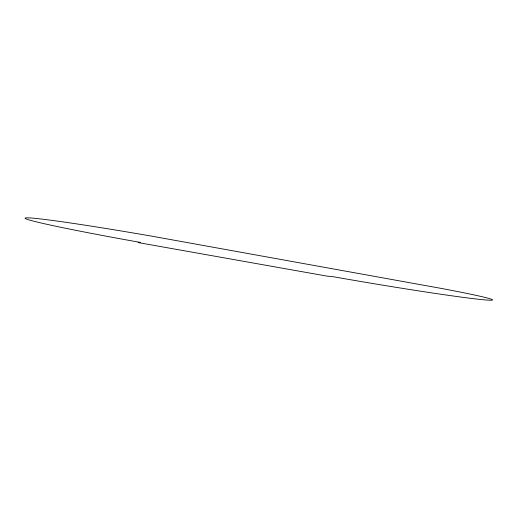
<?xml version="1.0" encoding="UTF-8"?>
<svg xmlns="http://www.w3.org/2000/svg" width="518" height="518" viewBox="0 0 518 518"><rect width="100%" height="100%" fill="white"/><g stroke="black" fill="none" stroke-linecap="round" stroke-linejoin="round"><path stroke-width="0.78" d="M140.106 242.366L138.041 242.554L326.897 276.107L333.275 276.722A122.261 3.535 9.5 0 0 479.687 299.378A122.261 3.535 9.5 0 0 441.776 288.507L152.195 236.24A131.339 4.073 9.9 0 0 25.382 217.974A131.339 4.073 9.9 0 0 140.106 242.366"/></g></svg>
